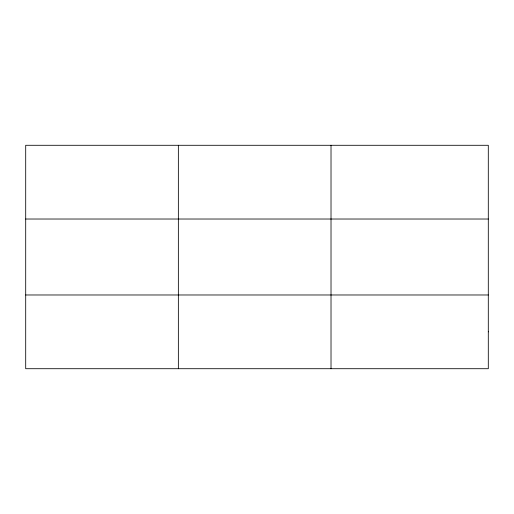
<?xml version="1.0" encoding="UTF-8"?>
<svg xmlns="http://www.w3.org/2000/svg" width="514" height="514" viewBox="0 0 514 514"><rect width="100%" height="100%" fill="white"/><g stroke="black" fill="none" stroke-linecap="round" stroke-linejoin="round"><path stroke-width="0.77" d="M178.358 145.289L178.358 368.711M331.016 145.289L331.016 368.711M25.7 219.022L488.3 219.022M25.7 294.978L488.3 294.978M488.3 331.845L488.3 368.711L25.7 368.711L25.7 145.289L488.3 145.289L488.3 331.845"/></g></svg>
